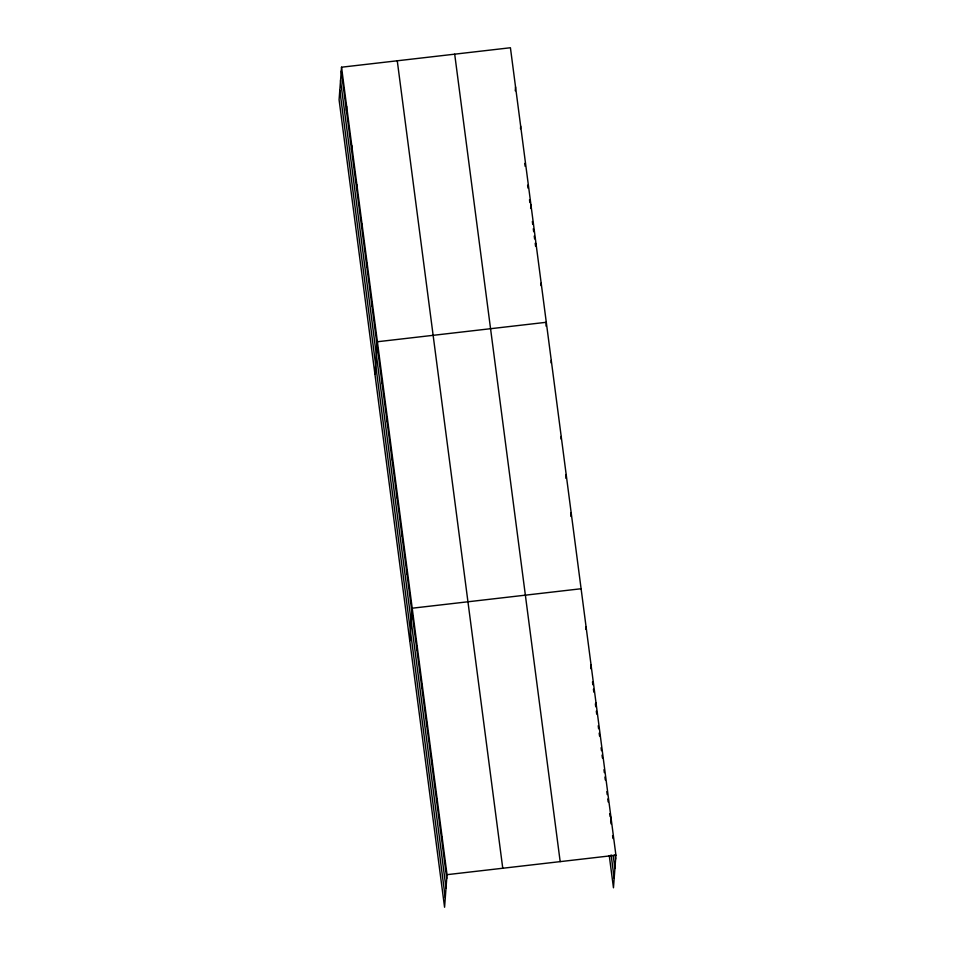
<?xml version="1.0" encoding="UTF-8"?>
<svg xmlns="http://www.w3.org/2000/svg" width="955" height="955" viewBox="0 0 955 955"><rect width="100%" height="100%" fill="white"/><g stroke="black" fill="none" stroke-linecap="round" stroke-linejoin="round"><path stroke-width="1.43" d="M341.532 67.208L339.085 99.797L444.576 907.25L447.024 874.673L341.532 67.208L510.424 47.75L615.915 855.202L613.468 887.792L609.254 855.585M346.367 110.243L346.653 106.435M351.5 149.458L351.786 145.649M356.621 188.684L356.907 184.864M361.742 227.899L362.029 224.091M366.863 267.113L367.15 263.305M371.984 306.34L372.271 302.532M374.945 374.324L377.404 341.747L546.296 322.289L546.009 326.097M382.084 383.624L382.37 379.815M387.062 421.692L387.348 417.872M392.027 459.761L392.314 455.941M397.005 497.818L397.292 494.01M401.983 535.886L402.27 532.078M406.949 573.955L407.236 570.135M409.755 640.793L412.214 608.204L581.106 588.746M416.893 650.08L417.18 646.272M421.871 688.149L422.158 684.341M426.837 726.218L427.124 722.41M431.815 764.287L432.102 760.466M436.793 802.343L437.08 798.535M441.759 840.412L442.046 836.604M515.27 90.785L515.557 86.965M520.487 128.734L520.678 126.191M530.634 208.441L530.92 204.633M535.851 246.39L536.042 243.847M540.984 285.605L541.175 283.062M551.071 362.888L551.262 360.345M561.027 439.025L561.218 436.483M565.897 478.36L566.184 474.551M570.875 516.428L571.162 512.608M585.893 629.357L586.084 626.814M590.763 668.691L591.05 664.883M596.027 702.94L595.741 706.76L595.359 703.823M610.746 819.677L610.937 817.146M447.024 874.673L615.915 855.202M524.749 163.412L525.131 166.313M527.602 185.198L527.984 188.099M529.5 199.726L529.882 202.627M532.341 221.512L532.723 224.413M533.296 228.77L533.678 231.683M534.239 236.04L534.621 238.941M535.194 243.298L535.576 246.211M592.482 681.87L592.864 684.795M593.437 689.188L593.819 692.112M596.314 711.153L596.696 714.077M598.224 725.788L598.606 728.713M599.179 733.106L599.561 736.042M601.089 747.753L601.471 750.678M602.044 755.071L602.426 757.995M603.966 769.706L604.348 772.643M604.921 777.036L605.303 779.96M606.831 791.671L607.213 794.596M607.786 798.989L608.168 801.925M609.696 813.636L610.078 816.561M610.651 820.954L611.033 823.879M612.573 835.589L612.955 838.526M615.056 854.63L615.629 859.023M613.194 855.334L614.913 868.513M611.116 854.868L614.184 878.29M454.699 54.172L560.179 861.625M397.268 60.786L502.76 868.25M341.245 71.028L446.737 878.481M340.529 80.518L446.021 887.971M339.801 90.295L445.281 897.76"/></g></svg>
